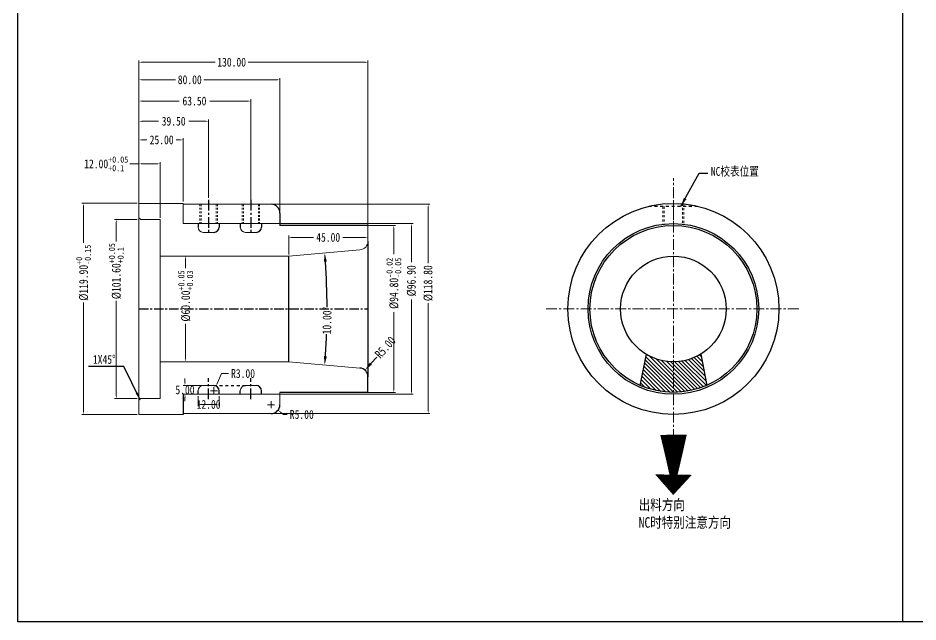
# Model space of a CAD drawing. Header units: millimetres. Extents: x 564 to 2602, y -1989 to 1042.
# Drawn here: x 564 to 1075, y 356 to 699 of the extents above; entities that cross this region are included whole.
import ezdxf

# ---------------------------------------------------------------- set-up
doc = ezdxf.new("R2010")
doc.units = ezdxf.units.MM
doc.header["$LTSCALE"] = 16.335
doc.header["$PDMODE"] = 3
doc.header["$PDSIZE"] = 0.3125
doc.linetypes.add('CENTER', pattern=[0.6, 0.375, -0.075, 0.075, -0.075])
doc.linetypes.add('HIDDEN', pattern=[0.2, 0.1, -0.1])
doc.layers.get('0').update_dxf_attribs({"linetype": 'CONTINUOUS'})
doc.layers.get('Defpoints').update_dxf_attribs({"linetype": 'CONTINUOUS'})
for name, color, linetype, lineweight in [('cool', 153, 'HIDDEN', 9), ('dim', 82, 'CONTINUOUS', 9), ('screw', 33, 'CONTINUOUS', 13)]:
    doc.layers.add(name, color=color, linetype=linetype, lineweight=lineweight)
doc.layers.add('DEFAULT_2', color=8, linetype='HIDDEN')
doc.styles.get("Standard").update_dxf_attribs({"font": 'txt', "width": 0.8})
doc.dimstyles.new('ISO-25', dxfattribs={"dimtxt": 2.5, "dimasz": 2.5, "dimexe": 1.25, "dimexo": 0.625, "dimtad": 1, "dimtxsty": 'Standard', "dimcen": 2.5, "dimadec": 0, "dimazin": 0, "dimtfac": 1, "dimtmove": 0, "dimatfit": 3, "dimfxl": 0, "dimarcsym": 0})
doc.dimstyles.get("Standard").update_dxf_attribs({"dimtxt": 0.15625, "dimasz": 0.1875, "dimexe": 0.125, "dimexo": 0.0625, "dimtad": 0, "dimtih": 1, "dimtoh": 1, "dimdsep": 46, "dimtxsty": 'Standard', "dimcen": 0.09, "dimadec": 0, "dimazin": 0, "dimtp": 0.01, "dimtm": 0.01, "dimtfac": 1, "dimtofl": 0, "dimtmove": 0, "dimatfit": 3, "dimfxl": 0, "dimtolj": 1, "dimarcsym": 0})
doc.dimstyles.new('STANDARD$0', dxfattribs={"dimscale": 2, "dimtxt": 3, "dimasz": 3, "dimexe": 1.25, "dimexo": 0.625, "dimgap": 0.5, "dimtad": 0, "dimdsep": 46, "dimlunit": 6, "dimtxsty": 'Standard', "dimblk": 'CLOSEDBLANK', "dimcen": 0, "dimclrt": 2, "dimazin": 2, "dimtfac": 2, "dimtmove": 1, "dimatfit": 3, "dimfxl": 0, "dimtolj": 1, "dimtzin": 0, "dimarcsym": 0})

# ---------------------------------------------------------------- blocks, each defined once
blk = doc.blocks.new('*D125')
at = {"color": 1, "lineweight": 0}
for p, q in [((632.16, 584.8), (619.24, 584.8)), ((632.16, 483.2), (619.24, 483.2))]:
    blk.add_line(p, q, dxfattribs=at)
at = {"color": 0, "lineweight": 0}
for p, q in [((620.24, 582.8), (620.24, 572.25)), ((620.24, 485.2), (620.24, 538.65))]:
    blk.add_line(p, q, dxfattribs=at)
at = {"color": 0}
for points in [[(619.91, 582.8), (620.58, 582.8), (620.24, 584.8)], [(619.91, 485.2), (620.58, 485.2), (620.24, 483.2)]]:
    blk.add_solid(points, dxfattribs=at)
at = {"layer": 'Defpoints', "color": 0}
for p in [(633.16, 584.8), (620.24, 483.2), (633.16, 483.2)]:
    blk.add_point(p, dxfattribs=at)
at = {"color": 0, "lineweight": 0, "insert": (620.24, 555.45), "char_height": 5, "attachment_point": 5, "rotation": 90}
blk.add_mtext('\\A1;%%C101.60{\\H0.7x;\\S+0.05^ +0.1;}', dxfattribs=at)
blk = doc.blocks.new('*D126')
at = {"color": 0, "lineweight": 0}
for p, q in [((633.16, 616.37), (628.04, 616.37)), ((643.16, 616.37), (635.16, 616.37))]:
    blk.add_line(p, q, dxfattribs=at)
at = {"color": 1, "lineweight": 0}
for p, q in [((633.16, 594), (633.16, 617.37)), ((645.16, 585.8), (645.16, 617.37))]:
    blk.add_line(p, q, dxfattribs=at)
at = {"color": 0}
for points in [[(635.16, 616.7), (635.16, 616.04), (633.16, 616.37)], [(643.16, 616.7), (643.16, 616.04), (645.16, 616.37)]]:
    blk.add_solid(points, dxfattribs=at)
at = {"layer": 'Defpoints', "color": 0}
for p in [(645.16, 616.37), (633.16, 593), (645.16, 584.8)]:
    blk.add_point(p, dxfattribs=at)
at = {"color": 0, "lineweight": 0, "insert": (614.57, 616.37), "char_height": 5, "attachment_point": 5}
blk.add_mtext('\\A1;12.00{\\H0.7x;\\S+0.05^ +0.1;}', dxfattribs=at)
blk = doc.blocks.new('*D127')
at = {"color": 1, "lineweight": 0}
for p, q in [((633.16, 594), (633.16, 653)), ((696.66, 596.08), (696.66, 653))]:
    blk.add_line(p, q, dxfattribs=at)
at = {"color": 0, "lineweight": 0}
for p, q in [((635.16, 652), (655.96, 652)), ((694.66, 652), (673.3, 652))]:
    blk.add_line(p, q, dxfattribs=at)
at = {"color": 0}
for points in [[(635.16, 652.33), (635.16, 651.66), (633.16, 652)], [(694.66, 652.33), (694.66, 651.66), (696.66, 652)]]:
    blk.add_solid(points, dxfattribs=at)
at = {"layer": 'Defpoints', "color": 0}
for p in [(696.66, 652), (633.16, 593), (696.66, 595.08)]:
    blk.add_point(p, dxfattribs=at)
at = {"color": 0, "lineweight": 0, "insert": (664.63, 652), "char_height": 5, "attachment_point": 5}
blk.add_mtext('\\A1;63.50', dxfattribs=at)
blk = doc.blocks.new('*D128')
at = {"color": 1, "lineweight": 0}
for p, q in [((632.16, 594), (600.65, 594)), ((632.16, 474.1), (600.65, 474.1))]:
    blk.add_line(p, q, dxfattribs=at)
at = {"color": 0, "lineweight": 0}
for p, q in [((601.65, 592), (601.65, 571.45)), ((601.65, 476.1), (601.65, 537.65))]:
    blk.add_line(p, q, dxfattribs=at)
at = {"color": 0}
for points in [[(601.32, 592), (601.98, 592), (601.65, 594)], [(601.32, 476.1), (601.98, 476.1), (601.65, 474.1)]]:
    blk.add_solid(points, dxfattribs=at)
at = {"layer": 'Defpoints', "color": 0}
for p in [(633.16, 594), (601.65, 474.1), (633.16, 474.1)]:
    blk.add_point(p, dxfattribs=at)
at = {"color": 0, "lineweight": 0, "insert": (601.65, 554.55), "char_height": 5, "attachment_point": 5, "rotation": 90}
blk.add_mtext('\\A1;%%C119.90{\\H0.7x;\\S+0^ -0.15;}', dxfattribs=at)
blk = doc.blocks.new('*D129')
at = {"color": 1, "lineweight": 0}
for p, q in [((646.16, 564), (660.62, 564)), ((646.16, 504), (660.62, 504))]:
    blk.add_line(p, q, dxfattribs=at)
at = {"color": 0, "lineweight": 0}
for p, q in [((659.62, 562), (659.62, 557.14)), ((659.62, 506), (659.62, 525.54))]:
    blk.add_line(p, q, dxfattribs=at)
at = {"color": 0}
for points in [[(659.29, 562), (659.96, 562), (659.62, 564)], [(659.29, 506), (659.96, 506), (659.62, 504)]]:
    blk.add_solid(points, dxfattribs=at)
at = {"layer": 'Defpoints', "color": 0}
for p in [(645.16, 564), (645.16, 504), (659.62, 504)]:
    blk.add_point(p, dxfattribs=at)
at = {"color": 0, "lineweight": 0, "insert": (659.62, 541.34), "char_height": 5, "attachment_point": 5, "rotation": 90}
blk.add_mtext('\\A1;%%C60.00{\\H0.7x;\\S+0.05^ +0.03;}', dxfattribs=at)
blk = doc.blocks.new('*D130')
at = {"color": 1, "lineweight": 0}
for p, q in [((666.66, 484.55), (666.66, 478.78)), ((678.66, 484.55), (678.66, 478.78))]:
    blk.add_line(p, q, dxfattribs=at)
at = {"color": 0, "lineweight": 0}
blk.add_line((668.66, 479.78), (676.66, 479.78), dxfattribs=at)
at = {"color": 0}
for points in [[(668.66, 480.11), (668.66, 479.45), (666.66, 479.78)], [(676.66, 480.11), (676.66, 479.45), (678.66, 479.78)]]:
    blk.add_solid(points, dxfattribs=at)
at = {"layer": 'Defpoints', "color": 0}
for p in [(666.66, 485.55), (678.66, 485.55), (678.66, 479.78)]:
    blk.add_point(p, dxfattribs=at)
at = {"color": 0, "lineweight": 0, "insert": (672.66, 479.78), "char_height": 5, "attachment_point": 5}
blk.add_mtext('\\A1;12.00', dxfattribs=at)
blk = doc.blocks.new('*D131')
at = {"color": 0, "lineweight": 0}
for p, q in [((680.06, 497.32), (677.71, 492.11)), ((683.9, 497.32), (680.06, 497.32))]:
    blk.add_line(p, q, dxfattribs=at)
at = {"color": 1, "lineweight": 0}
for p, q in [((673.66, 487.55), (677.66, 487.55)), ((675.66, 485.55), (675.66, 489.55))]:
    blk.add_line(p, q, dxfattribs=at)
at = {"color": 0}
blk.add_solid([(677.41, 492.24), (678.02, 491.97), (676.89, 490.28)], dxfattribs=at)
at = {"layer": 'Defpoints', "color": 0}
for p in [(675.66, 487.55), (676.89, 490.28)]:
    blk.add_point(p, dxfattribs=at)
at = {"color": 0, "lineweight": 0, "insert": (692.23, 497.32), "char_height": 5, "attachment_point": 5}
blk.add_mtext('\\A1;R3.00', dxfattribs=at)
blk = doc.blocks.new('*D138')
at = {"color": 1, "lineweight": 0}
for p, q in [((633.16, 594), (633.16, 630.94)), ((658.16, 594.9), (658.16, 630.94))]:
    blk.add_line(p, q, dxfattribs=at)
at = {"color": 0, "lineweight": 0}
for p, q in [((635.16, 629.94), (637.68, 629.94)), ((656.16, 629.94), (654.35, 629.94))]:
    blk.add_line(p, q, dxfattribs=at)
at = {"color": 0}
for points in [[(635.16, 630.27), (635.16, 629.6), (633.16, 629.94)], [(656.16, 630.27), (656.16, 629.6), (658.16, 629.94)]]:
    blk.add_solid(points, dxfattribs=at)
at = {"layer": 'Defpoints', "color": 0}
for p in [(633.16, 629.94), (633.16, 593), (658.16, 593.9)]:
    blk.add_point(p, dxfattribs=at)
at = {"color": 0, "lineweight": 0, "insert": (646.02, 629.94), "char_height": 5, "attachment_point": 5}
blk.add_mtext('\\A1;25.00', dxfattribs=at)
blk = doc.blocks.new('*D139')
at = {"color": 1, "lineweight": 0}
for p, q in [((633.16, 609.68), (633.16, 641.53)), ((672.66, 596.98), (672.66, 641.53))]:
    blk.add_line(p, q, dxfattribs=at)
at = {"color": 0, "lineweight": 0}
for p, q in [((635.16, 640.53), (644.16, 640.53)), ((670.66, 640.53), (661.49, 640.53))]:
    blk.add_line(p, q, dxfattribs=at)
at = {"color": 0}
for points in [[(635.16, 640.86), (635.16, 640.2), (633.16, 640.53)], [(670.66, 640.86), (670.66, 640.2), (672.66, 640.53)]]:
    blk.add_solid(points, dxfattribs=at)
at = {"layer": 'Defpoints', "color": 0}
for p in [(633.16, 640.53), (633.16, 608.68), (672.66, 595.98)]:
    blk.add_point(p, dxfattribs=at)
at = {"color": 0, "lineweight": 0, "insert": (652.82, 640.53), "char_height": 5, "attachment_point": 5}
blk.add_mtext('\\A1;39.50', dxfattribs=at)
blk = doc.blocks.new('*D140')
at = {"color": 1, "lineweight": 0}
for p, q in [((709.16, 593.4), (798.33, 593.4)), ((709.16, 474.6), (798.33, 474.6))]:
    blk.add_line(p, q, dxfattribs=at)
at = {"color": 0, "lineweight": 0}
for p, q in [((797.33, 591.4), (797.33, 559.94)), ((797.33, 476.6), (797.33, 537.27))]:
    blk.add_line(p, q, dxfattribs=at)
at = {"color": 0}
for points in [[(797, 591.4), (797.67, 591.4), (797.33, 593.4)], [(797, 476.6), (797.67, 476.6), (797.33, 474.6)]]:
    blk.add_solid(points, dxfattribs=at)
at = {"layer": 'Defpoints', "color": 0}
for p in [(708.16, 593.4), (708.16, 474.6), (797.33, 474.6)]:
    blk.add_point(p, dxfattribs=at)
at = {"color": 0, "lineweight": 0, "insert": (797.33, 548.6), "char_height": 5, "attachment_point": 5, "rotation": 90}
blk.add_mtext('\\A1;%%c118.80', dxfattribs=at)
blk = doc.blocks.new('*D132')
at = {"color": 1, "lineweight": 0}
for p, q in [((669.23, 490.55), (658.26, 490.55)), ((669.23, 485.55), (658.26, 485.55))]:
    blk.add_line(p, q, dxfattribs=at)
at = {"color": 0, "lineweight": 0}
for p, q in [((659.26, 492.55), (659.26, 494.55)), ((659.26, 483.55), (659.26, 481.55))]:
    blk.add_line(p, q, dxfattribs=at)
at = {"color": 0}
for points in [[(658.93, 492.55), (659.59, 492.55), (659.26, 490.55)], [(658.93, 483.55), (659.59, 483.55), (659.26, 485.55)]]:
    blk.add_solid(points, dxfattribs=at)
at = {"layer": 'Defpoints', "color": 0}
for p in [(670.23, 490.55), (659.26, 485.55), (670.23, 485.55)]:
    blk.add_point(p, dxfattribs=at)
at = {"color": 0, "lineweight": 0, "insert": (659.26, 488.05), "char_height": 5, "attachment_point": 5}
blk.add_mtext('\\A1;5.00', dxfattribs=at)
blk = doc.blocks.new('*D141')
at = {"color": 1, "lineweight": 0}
for p, q in [((708.16, 477.6), (708.16, 481.6)), ((706.16, 479.6), (710.16, 479.6))]:
    blk.add_line(p, q, dxfattribs=at)
at = {"color": 0, "lineweight": 0}
for p, q in [((715.25, 474.06), (713.67, 475.29)), ((717.25, 474.06), (715.25, 474.06))]:
    blk.add_line(p, q, dxfattribs=at)
at = {"color": 0}
blk.add_solid([(713.88, 475.55), (713.47, 475.03), (712.1, 476.52)], dxfattribs=at)
at = {"layer": 'Defpoints', "color": 0}
for p in [(708.16, 479.6), (712.1, 476.52)]:
    blk.add_point(p, dxfattribs=at)
at = {"color": 0, "lineweight": 0, "insert": (725.58, 474.06), "char_height": 5, "attachment_point": 5}
blk.add_mtext('\\A1;R5.00', dxfattribs=at)
blk = doc.blocks.new('*D133')
at = {"color": 1, "lineweight": 0}
for p, q in [((757.33, 581.4), (778.82, 581.4)), ((757.76, 486.6), (778.82, 486.6))]:
    blk.add_line(p, q, dxfattribs=at)
at = {"color": 0, "lineweight": 0}
for p, q in [((777.82, 579.4), (777.82, 565.01)), ((777.82, 488.6), (777.82, 532.08))]:
    blk.add_line(p, q, dxfattribs=at)
at = {"color": 0}
for points in [[(777.49, 579.4), (778.15, 579.4), (777.82, 581.4)], [(777.49, 488.6), (778.15, 488.6), (777.82, 486.6)]]:
    blk.add_solid(points, dxfattribs=at)
at = {"layer": 'Defpoints', "color": 0}
for p in [(756.33, 581.4), (756.76, 486.6), (777.82, 486.6)]:
    blk.add_point(p, dxfattribs=at)
at = {"color": 0, "lineweight": 0, "insert": (777.82, 548.54), "char_height": 5, "attachment_point": 5, "rotation": 90}
blk.add_mtext('\\A1;%%C94.80{\\H0.7x;\\S-0.02^ -0.05;}', dxfattribs=at)
blk = doc.blocks.new('*D134')
at = {"color": 1, "lineweight": 0}
for p, q in [((633.16, 594), (633.16, 675.06)), ((763.16, 580.98), (763.16, 675.06))]:
    blk.add_line(p, q, dxfattribs=at)
at = {"color": 0, "lineweight": 0}
for p, q in [((635.16, 674.06), (676.41, 674.06)), ((761.16, 674.06), (695.08, 674.06))]:
    blk.add_line(p, q, dxfattribs=at)
at = {"color": 0}
for points in [[(635.16, 674.39), (635.16, 673.72), (633.16, 674.06)], [(761.16, 674.39), (761.16, 673.72), (763.16, 674.06)]]:
    blk.add_solid(points, dxfattribs=at)
at = {"layer": 'Defpoints', "color": 0}
for p in [(763.16, 674.06), (633.16, 593), (763.16, 579.98)]:
    blk.add_point(p, dxfattribs=at)
at = {"color": 0, "lineweight": 0, "insert": (685.75, 674.06), "char_height": 5, "attachment_point": 5}
blk.add_mtext('\\A1;130.00', dxfattribs=at)
blk = doc.blocks.new('*D135')
at = {"color": 1, "lineweight": 0}
for p, q in [((711.86, 582.45), (788.87, 582.45)), ((711.86, 485.55), (788.87, 485.55))]:
    blk.add_line(p, q, dxfattribs=at)
at = {"color": 0, "lineweight": 0}
for p, q in [((787.87, 580.45), (787.87, 560.64)), ((787.87, 487.55), (787.87, 539.3))]:
    blk.add_line(p, q, dxfattribs=at)
at = {"color": 0}
for points in [[(787.54, 580.45), (788.2, 580.45), (787.87, 582.45)], [(787.54, 487.55), (788.2, 487.55), (787.87, 485.55)]]:
    blk.add_solid(points, dxfattribs=at)
at = {"layer": 'Defpoints', "color": 0}
for p in [(710.86, 582.45), (710.86, 485.55), (787.87, 485.55)]:
    blk.add_point(p, dxfattribs=at)
at = {"color": 0, "lineweight": 0, "insert": (787.87, 549.97), "char_height": 5, "attachment_point": 5, "rotation": 90}
blk.add_mtext('\\A1;%%c96.90', dxfattribs=at)
blk = doc.blocks.new('*D142')
at = {"color": 1, "lineweight": 0}
for p, q in [((633.16, 656.16), (633.16, 665.07)), ((713.16, 589.4), (713.16, 665.07))]:
    blk.add_line(p, q, dxfattribs=at)
at = {"color": 0, "lineweight": 0}
for p, q in [((635.16, 664.07), (653.97, 664.07)), ((711.16, 664.07), (669.97, 664.07))]:
    blk.add_line(p, q, dxfattribs=at)
at = {"color": 0}
for points in [[(635.16, 664.4), (635.16, 663.73), (633.16, 664.07)], [(711.16, 664.4), (711.16, 663.73), (713.16, 664.07)]]:
    blk.add_solid(points, dxfattribs=at)
at = {"layer": 'Defpoints', "color": 0}
for p in [(633.16, 664.07), (633.16, 655.16), (713.16, 588.4)]:
    blk.add_point(p, dxfattribs=at)
at = {"color": 0, "lineweight": 0, "insert": (661.97, 664.07), "char_height": 5, "attachment_point": 5}
blk.add_mtext('\\A1;80.00', dxfattribs=at)
blk = doc.blocks.new('*D143')
at = {"color": 6, "linetype": 'Continuous', "lineweight": -2}
for start, end in [(0.1607, 4.2145), (355.7855, 357.7516)]:
    blk.add_arc((375.26, 534), 364.7, start, end, dxfattribs=at)
at = {"color": 6}
for points in [[(738.14, 560.73), (739.8, 560.87), (738.57, 565.78)], [(739.8, 507.13), (738.14, 507.26), (738.57, 502.21)]]:
    blk.add_solid(points, dxfattribs=at)
at = {"layer": 'Defpoints', "color": 0}
for p in [(758.59, 567.54), (718.16, 564), (739.8, 544.61), (718.16, 504), (758.59, 500.46)]:
    blk.add_point(p, dxfattribs=at)
at = {"color": 4, "insert": (739.9, 527.35), "char_height": 5, "attachment_point": 5, "rotation": 88.9562}
blk.add_mtext('\\A1;10.00°', dxfattribs=at)
blk = doc.blocks.new('*D136')
at = {"color": 1, "lineweight": 0}
for p, q in [((718.16, 564.99), (718.16, 575.61)), ((763.16, 574.08), (763.16, 575.61))]:
    blk.add_line(p, q, dxfattribs=at)
at = {"color": 0, "lineweight": 0}
for p, q in [((720.16, 574.61), (732.24, 574.61)), ((761.16, 574.61), (748.91, 574.61))]:
    blk.add_line(p, q, dxfattribs=at)
at = {"color": 0}
for points in [[(720.16, 574.94), (720.16, 574.28), (718.16, 574.61)], [(761.16, 574.94), (761.16, 574.28), (763.16, 574.61)]]:
    blk.add_solid(points, dxfattribs=at)
at = {"layer": 'Defpoints', "color": 0}
for p in [(718.16, 574.61), (763.16, 573.08), (718.16, 563.99)]:
    blk.add_point(p, dxfattribs=at)
at = {"color": 0, "lineweight": 0, "insert": (740.57, 574.61), "char_height": 5, "attachment_point": 5}
blk.add_mtext('\\A1;45.00', dxfattribs=at)
blk = doc.blocks.new('*D137')
at = {"color": 6, "linetype": 'Continuous', "lineweight": -2}
blk.add_line((768.1, 506.71), (764.79, 502.97), dxfattribs=at)
at = {"color": 6}
blk.add_solid([(764.16, 503.52), (765.41, 502.42), (761.47, 499.22)], dxfattribs=at)
at = {"layer": 'Defpoints', "color": 0}
for p in [(761.47, 499.22), (758.16, 495.48)]:
    blk.add_point(p, dxfattribs=at)
at = {"color": 4, "insert": (772.96, 512.2), "char_height": 5, "attachment_point": 5, "rotation": 48.4861}
blk.add_mtext('\\A1;R5.00', dxfattribs=at)

msp = doc.modelspace()

# ---------------------------------------------------------------- hatches: boundary and pattern name
h = msp.add_hatch()
h.set_pattern_fill('ANSI31', color=256, scale=0.5, angle=90, style=0)
h.paths.add_polyline_path([(936.532, 503.999, -0.1365781), (921.032, 508.313), (917.532, 490.628, 0.1035932), (936.532, 486.649)])
h.paths.add_polyline_path([(952.032, 508.313, -0.1365781), (936.532, 503.999), (936.532, 486.649, 0.1035932), (955.532, 490.628)])

# ---------------------------------------------------------------- linework, layer by layer
at = {"ltscale": 0.5}
for p, q in [((1066.591, 1042.003), (1066.591, 356.29)), ((763.158, 486.598), (763.158, 495.48))]:
    msp.add_line(p, q, dxfattribs=at)
at = {"color": 1, "linetype": 'CENTER', "lineweight": 0}
for p, q in [((936.532, 459.718), (936.532, 608.279)), ((864.328, 533.999), (1008.737, 533.999))]:
    msp.add_line(p, q, dxfattribs=at)
at = {"lineweight": 0}
for p, q in [((633.158, 593.898), (658.158, 593.898)), ((633.158, 593.898), (633.158, 585.798)), ((658.158, 593.898), (658.158, 582.448)), ((658.158, 593.398), (708.158, 593.398)), ((633.158, 585.798), (634.158, 584.798)), ((633.158, 585.798), (633.158, 482.198)), ((645.158, 584.798), (634.158, 584.798)), ((645.158, 584.798), (645.158, 563.998)), ((658.158, 582.448), (713.158, 582.448)), ((669.658, 577.448), (675.658, 577.448)), ((693.658, 577.448), (699.658, 577.448)), ((763.158, 581.398), (763.158, 572.517)), ((718.158, 563.998), (758.594, 567.536)), ((645.158, 563.998), (645.158, 503.998)), ((645.158, 563.998), (718.158, 563.998)), ((645.158, 483.198), (645.158, 503.998)), ((645.158, 503.998), (718.158, 503.998)), ((718.158, 503.998), (758.594, 500.461)), ((669.658, 490.548), (675.658, 490.548)), ((693.658, 490.548), (699.658, 490.548)), ((658.158, 485.548), (713.158, 485.548)), ((713.158, 486.598), (713.158, 479.598)), ((634.158, 483.198), (633.158, 482.198)), ((633.158, 482.198), (633.158, 474.098)), ((645.158, 483.198), (634.158, 483.198)), ((633.158, 474.098), (658.158, 474.098)), ((658.158, 474.598), (708.158, 474.598))]:
    msp.add_line(p, q, dxfattribs=at)
at = {"color": 1, "linetype": 'CENTER'}
for p, q in [((672.658, 595.98), (672.658, 577.448)), ((696.658, 595.98), (696.658, 577.448)), ((672.658, 482.803), (672.658, 494.78)), ((696.658, 482.803), (696.658, 494.78))]:
    msp.add_line(p, q, dxfattribs=at)
for p, q in [((713.158, 588.398), (713.158, 581.398)), ((666.658, 582.448), (666.658, 580.448)), ((678.658, 582.448), (678.658, 580.448)), ((690.658, 582.448), (690.658, 580.448)), ((702.658, 582.448), (702.658, 580.448)), ((763.158, 581.398), (713.158, 581.398)), ((763.158, 572.517), (763.158, 495.48)), ((718.158, 503.998), (718.158, 563.998)), ((921.032, 508.313), (917.532, 490.628)), ((952.032, 508.313), (955.532, 490.628)), ((658.261, 485.548), (658.158, 474.098)), ((666.658, 485.548), (666.658, 487.548)), ((678.658, 485.548), (678.658, 487.548)), ((690.658, 485.548), (690.658, 487.548)), ((702.658, 485.548), (702.658, 487.548)), ((763.158, 486.598), (713.158, 486.598))]:
    msp.add_line(p, q)
at = {"color": 1, "linetype": 'CENTER', "ltscale": 0.870768}
msp.add_line((633.158, 533.998), (763.158, 533.998), dxfattribs=at)
at = {"ltscale": 0.5}
msp.add_lwpolyline([(564.467, 1042.003), (1446.156, 1042.003), (1446.156, 356.29), (564.467, 356.29)], close=True, dxfattribs=at)
at = {"color": 1}
msp.add_lwpolyline([(936.461, 428.355, 0, 20.871, 0), (936.607, 439.949, 4.638, 15.073, 0.0063066), (936.607, 462.585, 15.073, 15.073, 0.0063066)], format="xyseb", dxfattribs=at)
at = {"ltscale": 0.5}
for radius in [59.9, 48.45, 30]:
    msp.add_circle((936.532, 533.999), radius, dxfattribs=at)
msp.add_circle((936.532, 533.999), 47.35)
for centre, radius, start, end in [((708.158, 588.398), 5, 0, 90), ((675.658, 580.448), 3, 270, 0), ((699.658, 580.448), 3, 270, 0), ((675.658, 487.548), 3, 0, 90), ((699.658, 487.548), 3, 0, 90), ((708.158, 479.598), 5, 270, 0)]:
    msp.add_arc(centre, radius, start, end)
at = {"lineweight": 0}
for centre, radius, start, end in [((669.658, 580.448), 3, 180, 270), ((693.658, 580.448), 3, 180, 270), ((758.158, 572.517), 5, 275, 0), ((669.658, 487.548), 3, 90, 180), ((693.658, 487.548), 3, 90, 180)]:
    msp.add_arc(centre, radius, start, end, dxfattribs=at)
at = {"ltscale": 0.5}
msp.add_arc((758.158, 495.48), 5, 0, 85, dxfattribs=at)
at = {"layer": 'cool', "color": 1, "linetype": 'CENTER', "ltscale": 0.621977}
msp.add_line((936.532, 594.708), (936.532, 579.512), dxfattribs=at)
at = {"layer": 'DEFAULT_2', "color": 8, "linetype": 'HIDDEN'}
for p, q in [((922.532, 592.314), (950.532, 592.314)), ((675.658, 490.548), (693.658, 490.548))]:
    msp.add_line(p, q, dxfattribs=at)
at = {"layer": 'screw', "color": 92, "linetype": 'HIDDEN', "ltscale": 0.621977}
for p, q in [((667.658, 593.398), (667.658, 582.448)), ((677.658, 593.398), (677.658, 582.448)), ((691.658, 593.398), (691.658, 582.448)), ((701.658, 593.398), (701.658, 582.448))]:
    msp.add_line(p, q, dxfattribs=at)
at = {"layer": 'screw', "linetype": 'HIDDEN', "ltscale": 0.621977}
for p, q in [((668.408, 593.398), (668.408, 582.448)), ((676.908, 593.398), (676.908, 582.448)), ((692.408, 593.398), (692.408, 582.448)), ((700.908, 593.398), (700.908, 582.448))]:
    msp.add_line(p, q, dxfattribs=at)
at = {"layer": 'screw', "linetype": 'HIDDEN', "ltscale": 0.746373}
for p, q in [((941.782, 593.783), (941.782, 582.163)), ((931.282, 592.097), (931.282, 582.163))]:
    msp.add_line(p, q, dxfattribs=at)
at = {"layer": 'screw', "color": 92, "linetype": 'HIDDEN', "ltscale": 0.746373}
for p, q in [((942.532, 593.717), (942.532, 582.076)), ((930.532, 592.097), (930.532, 582.076))]:
    msp.add_line(p, q, dxfattribs=at)
at = {"layer": 'screw', "color": 1, "linetype": 'CENTER', "ltscale": 0.466483}
msp.add_line((936.532, 592.097), (936.532, 581.546), dxfattribs=at)

# ---------------------------------------------------------------- texts
at = {"attachment_point": 1}
for s, insert, char_height, width in [('{\\fSimSun|b0|i0|c134|p2;1X45%%D}', (606.99, 507.841), 5, 18.00079), ('{\\fSimSun|b0|i0|c134|p2;出料方向\\P\\C6;NC时特别注意方向}', (916.852, 425.817), 6, 97.10809)]:
    msp.add_mtext(s, dxfattribs=dict(at, insert=insert, char_height=char_height, width=width))
at = {"layer": 'dim', "insert": (957.803, 611.785), "char_height": 5, "attachment_point": 4}
msp.add_mtext('\\A1;NC{\\fSimSun|b0|i0|c134|p2;校表位置}', dxfattribs=at)

# ---------------------------------------------------------------- dimensions: what is measured, and where the dimension line sits
at = {"lineweight": 0}
for base, p1, p2, dimstyle, override, picture, middle in [((763.158, 674.057), (633.158, 592.998), (763.158, 579.982), 'Standard', {"dimtxt": 5, "dimasz": 2, "dimexe": 1, "dimexo": 1, "dimgap": 1, "dimzin": 0, "dimdsep": 0, "dimcen": 2, "dimclre": 1, "dimtol": 0, "dimtp": 0, "dimtm": 0, "dimtzin": 0, "dimlwd": 0, "dimlwe": 0}, '*D134', (685.746, 674.057)), ((633.158, 664.066), (713.158, 588.398), (633.158, 655.16), 'STANDARD$0', {"dimscale": 1, "dimtxt": 5, "dimasz": 2, "dimexe": 1, "dimexo": 1, "dimgap": 1, "dimtih": 1, "dimtoh": 1, "dimzin": 0, "dimdsep": 0, "dimlunit": 2, "dimcen": 2, "dimclre": 1, "dimclrt": 0, "dimadec": 0, "dimazin": 0, "dimtfac": 1, "dimtofl": 0, "dimtmove": 0, "dimlwd": 0, "dimlwe": 0}, '*D142', (661.967, 664.066)), ((696.658, 651.995), (633.158, 592.998), (696.658, 595.08), 'Standard', {"dimtxt": 5, "dimasz": 2, "dimexe": 1, "dimexo": 1, "dimgap": 1, "dimzin": 0, "dimdsep": 0, "dimcen": 2, "dimclre": 1, "dimtol": 0, "dimtp": 0, "dimtm": 0, "dimtzin": 0, "dimlwd": 0, "dimlwe": 0}, '*D127', (664.632, 651.995)), ((633.158, 640.532), (672.658, 595.98), (633.158, 608.684), 'Standard', {"dimtxt": 5, "dimasz": 2, "dimexe": 1, "dimexo": 1, "dimgap": 1, "dimzin": 0, "dimdsep": 0, "dimcen": 2, "dimclre": 1, "dimtol": 0, "dimtp": 0, "dimtm": 0, "dimtzin": 0, "dimlwd": 0, "dimlwe": 0}, '*D139', (652.822, 640.532)), ((633.158, 629.936), (658.158, 593.898), (633.158, 592.998), 'Standard', {"dimtxt": 5, "dimasz": 2, "dimexe": 1, "dimexo": 1, "dimgap": 1, "dimzin": 0, "dimdsep": 0, "dimcen": 2, "dimclre": 1, "dimtol": 0, "dimtp": 0, "dimtm": 0, "dimtzin": 0, "dimlwd": 0, "dimlwe": 0}, '*D138', (646.018, 629.936)), ((718.158, 574.61), (763.158, 573.082), (718.158, 563.992), 'STANDARD$0', {"dimscale": 1, "dimtxt": 5, "dimasz": 2, "dimexe": 1, "dimexo": 1, "dimgap": 1, "dimzin": 0, "dimdsep": 0, "dimlunit": 2, "dimcen": 2, "dimclre": 1, "dimclrt": 0, "dimadec": 0, "dimazin": 0, "dimtfac": 1, "dimtofl": 0, "dimtmove": 0, "dimlwd": 0, "dimlwe": 0}, '*D136', (740.574, 574.61)), ((678.658, 479.78), (666.658, 485.548), (678.658, 485.548), 'Standard', {"dimtxt": 5, "dimasz": 2, "dimexe": 1, "dimexo": 1, "dimgap": 1, "dimzin": 0, "dimdsep": 0, "dimcen": 2, "dimclre": 1, "dimtol": 0, "dimtp": 0, "dimtm": 0, "dimtzin": 0, "dimlwd": 0, "dimlwe": 0}, '*D130', (672.658, 479.78))]:
    dim = msp.add_linear_dim(base=base, p1=p1, p2=p2, dimstyle=dimstyle, override=override, dxfattribs=at)
    dim.commit()
    dim.dimension.update_dxf_attribs({"geometry": picture, "text_midpoint": middle, "dimtype": 160})
dim = msp.add_linear_dim(base=(645.158, 616.37), p1=(633.158, 592.998), p2=(645.158, 584.798), text='<>{\\H0.7x;\\S+0.05^ +0.1;}', dimstyle='Standard', override={"dimtxt": 5, "dimasz": 2, "dimexe": 1, "dimexo": 1, "dimgap": 1, "dimzin": 0, "dimdsep": 0, "dimcen": 2, "dimclre": 1, "dimtol": 0, "dimtp": 0, "dimtm": 0, "dimtzin": 0, "dimlwd": 0, "dimlwe": 0}, dxfattribs=at)
dim.commit()
dim.dimension.update_dxf_attribs({"geometry": '*D126', "text_midpoint": (614.575, 616.37), "dimtype": 160})
for base, p1, p2, text, dimstyle, override, picture, middle in [((601.651, 474.098), (633.158, 593.998), (633.158, 474.098), '%%C<>{\\H0.7x;\\S+0^ -0.15;}', 'STANDARD$0', {"dimscale": 1, "dimtxt": 5, "dimasz": 2, "dimexe": 1, "dimexo": 1, "dimgap": 1, "dimzin": 0, "dimdsep": 0, "dimlunit": 2, "dimcen": 2, "dimclre": 1, "dimclrt": 0, "dimadec": 0, "dimazin": 0, "dimtfac": 1, "dimtofl": 0, "dimtmove": 0, "dimlwd": 0, "dimlwe": 0}, '*D128', (601.651, 554.551)), ((797.332, 474.598), (708.158, 593.398), (708.158, 474.598), '%%c<>', 'Standard', {"dimtxt": 5, "dimasz": 2, "dimexe": 1, "dimexo": 1, "dimgap": 1, "dimtih": 0, "dimtoh": 0, "dimzin": 0, "dimdsep": 0, "dimcen": 2, "dimclre": 1, "dimtol": 0, "dimlim": 0, "dimtp": 0, "dimtm": 0, "dimtzin": 0, "dimlwd": 0, "dimlwe": 0}, '*D140', (797.332, 548.602)), ((620.244, 483.198), (633.158, 584.798), (633.158, 483.198), '%%C<>{\\H0.7x;\\S+0.05^ +0.1;}', 'STANDARD$0', {"dimscale": 1, "dimtxt": 5, "dimasz": 2, "dimexe": 1, "dimexo": 1, "dimgap": 1, "dimzin": 0, "dimdsep": 0, "dimlunit": 2, "dimcen": 2, "dimclre": 1, "dimclrt": 0, "dimadec": 0, "dimazin": 0, "dimtfac": 1, "dimtofl": 0, "dimtmove": 0, "dimlwd": 0, "dimlwe": 0}, '*D125', (620.244, 555.446)), ((787.87, 485.548), (710.858, 582.448), (710.858, 485.548), '%%c<>', 'STANDARD$0', {"dimscale": 1, "dimtxt": 5, "dimasz": 2, "dimexe": 1, "dimexo": 1, "dimgap": 1, "dimzin": 0, "dimdsep": 0, "dimlunit": 2, "dimcen": 2, "dimclre": 1, "dimclrt": 0, "dimadec": 0, "dimazin": 0, "dimtfac": 1, "dimtofl": 0, "dimtmove": 0, "dimlwd": 0, "dimlwe": 0}, '*D135', (787.87, 549.97)), ((777.821, 486.598), (756.325, 581.398), (756.758, 486.598), '%%C<>{\\H0.7x;\\S-0.02^ -0.05;}', 'STANDARD$0', {"dimscale": 1, "dimtxt": 5, "dimasz": 2, "dimexe": 1, "dimexo": 1, "dimgap": 1, "dimzin": 0, "dimdsep": 0, "dimlunit": 2, "dimcen": 2, "dimclre": 1, "dimclrt": 0, "dimadec": 0, "dimazin": 0, "dimtfac": 1, "dimtofl": 0, "dimtmove": 0, "dimlwd": 0, "dimlwe": 0}, '*D133', (777.821, 548.542)), ((659.624, 503.998), (645.158, 563.998), (645.158, 503.998), '%%C<>{\\H0.7x;\\S+0.05^ +0.03;}', 'STANDARD$0', {"dimscale": 1, "dimtxt": 5, "dimasz": 2, "dimexe": 1, "dimexo": 1, "dimgap": 1, "dimzin": 0, "dimdsep": 0, "dimlunit": 2, "dimcen": 2, "dimclre": 1, "dimclrt": 0, "dimadec": 0, "dimazin": 0, "dimtfac": 1, "dimtofl": 0, "dimtmove": 0, "dimlwd": 0, "dimlwe": 0}, '*D129', (659.624, 541.344))]:
    dim = msp.add_linear_dim(base=base, p1=p1, p2=p2, angle=90, text=text, dimstyle=dimstyle, override=override, dxfattribs=at)
    dim.commit()
    dim.dimension.update_dxf_attribs({"geometry": picture, "text_midpoint": middle, "dimtype": 160})
dim = msp.add_angular_dim_2l(base=(739.804, 544.606), line1=((718.158, 503.998), (758.594, 500.461)), line2=((718.158, 563.998), (758.594, 567.536)), dimstyle='Standard', override={"dimtxt": 5, "dimasz": 5, "dimexe": 0, "dimexo": 0, "dimgap": 0, "dimtih": 0, "dimtoh": 0, "dimzin": 0, "dimcen": 0, "dimclrd": 6, "dimclre": 6, "dimclrt": 4, "dimadec": 2, "dimtp": 0, "dimtm": 0, "dimfxl": 1.25, "dimtzin": 0})
dim.commit()
dim.dimension.update_dxf_attribs({"geometry": '*D143', "text_midpoint": (739.898, 527.355), "dimtype": 162})
dim = msp.add_radius_dim(center=(758.158, 495.48), mpoint=(761.472, 499.224), dimstyle='Standard', override={"dimtxt": 5, "dimasz": 5, "dimexe": 0, "dimexo": 0, "dimgap": 0, "dimtih": 0, "dimtoh": 0, "dimzin": 0, "dimcen": 0, "dimclrd": 6, "dimclre": 6, "dimclrt": 4, "dimadec": 2, "dimtp": 0, "dimtm": 0, "dimfxl": 1.25, "dimtzin": 0})
dim.commit()
dim.dimension.update_dxf_attribs({"geometry": '*D137', "text_midpoint": (772.96, 512.203)})
dim = msp.add_radius_dim(center=(675.658, 487.548), mpoint=(676.891, 490.283), dimstyle='Standard', override={"dimtxt": 5, "dimasz": 2, "dimexe": 1, "dimexo": 1, "dimgap": 1, "dimzin": 0, "dimdsep": 0, "dimcen": 2, "dimclre": 1, "dimtol": 0, "dimtp": 0, "dimtm": 0, "dimtzin": 0, "dimlwd": 0, "dimlwe": 0}, dxfattribs=at)
dim.commit()
dim.dimension.update_dxf_attribs({"geometry": '*D131', "text_midpoint": (692.231, 497.318), "dimtype": 164})
dim = msp.add_linear_dim(base=(659.261, 485.548), p1=(670.231, 490.548), p2=(670.231, 485.548), angle=90, dimstyle='Standard', override={"dimtxt": 5, "dimasz": 2, "dimexe": 1, "dimexo": 1, "dimgap": 1, "dimzin": 0, "dimdsep": 0, "dimcen": 2, "dimclre": 1, "dimtol": 0, "dimtp": 0, "dimtm": 0, "dimtzin": 0, "dimlwd": 0, "dimlwe": 0}, dxfattribs=at)
dim.commit()
dim.dimension.update_dxf_attribs({"geometry": '*D132', "text_midpoint": (659.261, 488.048), "dimtype": 160})
dim = msp.add_radius_dim(center=(708.158, 479.598), mpoint=(712.098, 476.521), dimstyle='Standard', override={"dimtxt": 5, "dimasz": 2, "dimexe": 1, "dimexo": 1, "dimgap": 1, "dimzin": 0, "dimdsep": 0, "dimcen": 2, "dimclre": 1, "dimtol": 0, "dimtp": 0, "dimtm": 0, "dimtzin": 0, "dimlwd": 0, "dimlwe": 0}, dxfattribs=at)
dim.commit()
dim.dimension.update_dxf_attribs({"geometry": '*D141', "text_midpoint": (725.584, 474.059)})

# ---------------------------------------------------------------- leaders
msp.add_leader([(633.658, 482.698), (624.523, 501.344), (604.402, 501.344)], dimstyle='ISO-25', override={"dimtxt": 4.5, "dimasz": 4, "dimexe": 0, "dimexo": 0, "dimgap": 0, "dimtad": 0, "dimdsep": 46, "dimclrd": 256, "dimclre": 3, "dimclrt": 6, "dimtofl": 0})
at = {"layer": 'dim', "annotation_type": 0, "has_hookline": 1, "hookline_direction": 0, "text_width": 30.467}
msp.add_leader([(940.792, 592.314), (951.122, 610.973), (956.122, 610.973)], dimstyle='Standard', override={"dimtxt": 2.5, "dimasz": 5, "dimexe": 0, "dimexo": 0, "dimgap": 0.49975, "dimtad": 0, "dimzin": 0, "dimcen": 0, "dimadec": 2, "dimtol": 0, "dimtzin": 0}, dxfattribs=at)

doc.saveas('drawing.dxf')
